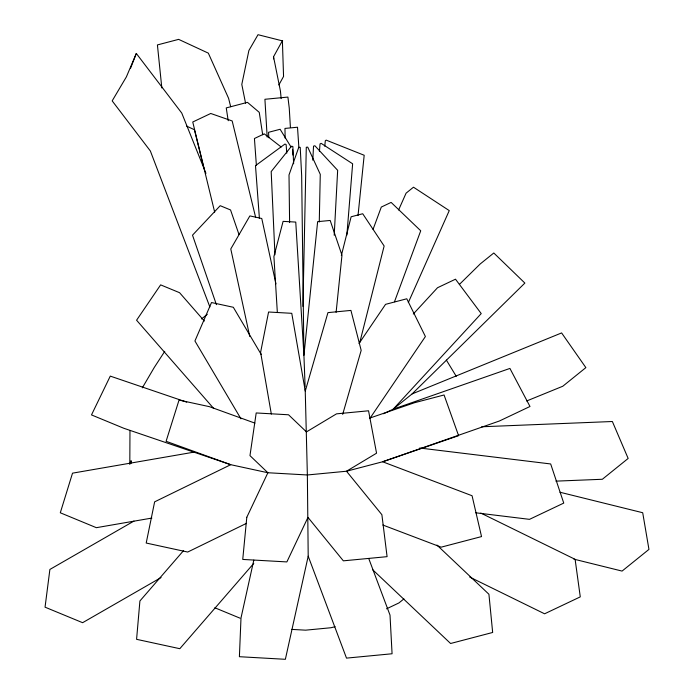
<?xml version="1.0" encoding="UTF-8"?>
<svg xmlns="http://www.w3.org/2000/svg" width="694" height="694" viewBox="0 0 694 694"><rect width="100%" height="100%" fill="white"/><g stroke="black" fill="none" stroke-linecap="round" stroke-linejoin="round"><path stroke-width="1.04" d="M129.813 464.433L129.969 430.974M302.922 306.427L306.288 147.258L307.737 147.119L320.272 174.359L319.266 222.002M312.794 160.175L313.541 146.104L314.876 145.749L337.657 170.308L334.204 235.249M319.422 151.465L320.029 143.901L321.166 143.363L352.639 163.793L346.87 235.11M324.757 146.191L325.312 140.804L326.163 140.119L364.185 155.265L358.026 215.548M336.113 312.361L341.977 255.236L330.188 220.458L317.635 221.655L303.929 355.302L305.117 386.87M253.813 560.119L241 617.972L239.395 656.706L285.364 659.3L308.197 556.206L307.364 474.974L305.195 388.978M341.344 255.566L351.129 216.78L362.71 213.743L384.138 245.997L359.796 342.437M342.68 414.379L361.175 350.375L350.93 310.418L327.941 312.621L305.273 391.078L291.766 313.315L268.578 312.005L260.606 352.309L271.337 414.092M373.051 229.376L381.301 207.064L391.13 202.405L420.729 230.781L394.478 301.769M130.437 68.576L136.319 53.464L181.767 113.096L205.953 173.344M136.319 53.464L126.377 76.887L112.176 100.873L150.355 150.971L209.866 306.939M398.608 209.978L406.085 193.166L413.485 187.198L449.252 210.603L408.324 302.549M273.609 58.921L273.54 56.761L282.389 40.72L283.56 76.435L278.875 84.92M142.313 387.859L154.294 367.421L164.756 351.338M359.024 343.495L385.56 304.345L406.779 298.784L425.396 336.538L369.902 418.413M183.58 550.576L139.91 600.969L136.579 639.321L179.815 648.699L253.778 563.363M413.294 314.026L437.506 287.741L455.507 279.196L481.22 313.584L393.194 409.174L383.539 413.754M459.385 284.436L480.239 263.937L493.798 252.998L524.864 283.074L412.106 393.914L393.194 409.174L509.916 368.427L529.99 406.484L499.342 421.024L382.628 461.77L346.497 471.235L307.364 474.974L267.884 472.744L230.746 464.694L123.749 428.25L91.495 414.917L110.277 376.113L186.703 402.147M201.538 318.945L207.298 314.304M403.925 598.905L398.903 602.956L386.515 608.838M133.959 521.073L49.89 569.444L45.049 607.172L82.612 622.692L161.077 577.555M246.491 523.345L187.71 552.042L146.2 543.038L154.632 501.849L230.746 464.694L166.092 441.297L179.035 400.082L209.458 406.675L254.915 423.123M412.106 393.914L561.611 332.929L585.866 367.62L562.782 386.246L526.659 400.976M369.911 418.04L414.483 402.728L444.065 394.981L458.595 435.667L382.628 461.77L472.067 495.742L481.532 536.583L441.15 547.167L382.862 525.028M335.133 626.665L331.047 627.732L305.594 630.169L291.688 629.389M194.225 452.098L72.523 473.161L60.3 512.779L96.353 527.683L151.865 518.071M481.714 426.775L612.368 421.51L628.157 458.448L602.349 479.268L555.92 481.142M419.714 448.012L550.68 463.956L563.754 503.089L529.496 519.346L475.815 512.805M559.989 492.246L642.705 512.727L648.951 549.396L622.067 571.084L573.903 559.156M282.666 40.929L258.012 34.7L248.886 50.523L241.798 84.425L245.555 103.189M214.836 607.762L240.011 618.163M186.712 126.152L194.381 129.709L204.062 168.633M480.795 513.066L575.109 559.329L580.279 596.875L544.59 613.8L469.725 577.078M281.131 146.963L264.258 133.855L254.429 138.514L256.39 165.502M436.96 545.076L488.923 594.255L492.662 632.468L450.597 643.494L372.661 569.731M204.357 321.053L179.581 292.703L160.635 284.87L136.579 320.22L213.735 408.506M446.381 360.108L456.253 376.313M291.029 146.998L280.124 129.275L268.543 132.311L268.804 137.724M261.265 354.547L233.323 307.277L211.514 302.541L194.927 340.98L240.957 418.838M368.774 558.601L390.011 615.101L392.075 653.765L346.506 658.12L308.197 556.206M238.979 234.485L230.547 209.961L220.206 205.693L192.516 235.171L216.398 304.657M230.677 106.729L228.595 98.331L208.33 53.143L178.636 39.367L157.417 44.928L161.823 87.956M255.644 217.378L232.178 120.956L210.75 113.478L192.75 122.014L214.68 212.147M275.952 283.907L261.768 218.497L249.866 215.912L230.781 248.955L249.753 336.512M273.54 56.761L280.437 91.07L281.165 98.609M262.696 134.775L259.252 112.35L247.463 102.348L226.244 107.908L228.213 120.721M131.287 462.881L131.062 460.747L131.244 462.846M286.769 153.174L286.128 144.552L284.939 144.057L255.496 165.666L259.417 218.454M298.88 147.596L297.509 127.228L284.965 128.425L285.147 138.158M277.34 312.413L273.913 256.546L283.1 221.36L295.757 222.08L303.929 355.302L301.664 175.677L300.224 147.38L298.767 147.293L289.008 174.957L289.606 222.574M290.413 127.514L289.251 108.091L287.906 97.082L264.917 99.285L267.173 137.048M293.64 163.784L292.851 146.503L291.48 146.2L271.189 171.583L274.954 254.776M292.66 149.652L292.92 155.066M246.795 517.29L242.744 559.433L286.874 561.923L307.963 517.377L343.348 560.839L387.087 556.657L381.882 514.696L346.497 471.235L376.556 453.191L368.557 410.787L336.503 413.858L306.453 431.902L288.539 414.778L256.199 412.956L249.97 455.628L267.884 472.744L246.795 517.29"/></g></svg>
